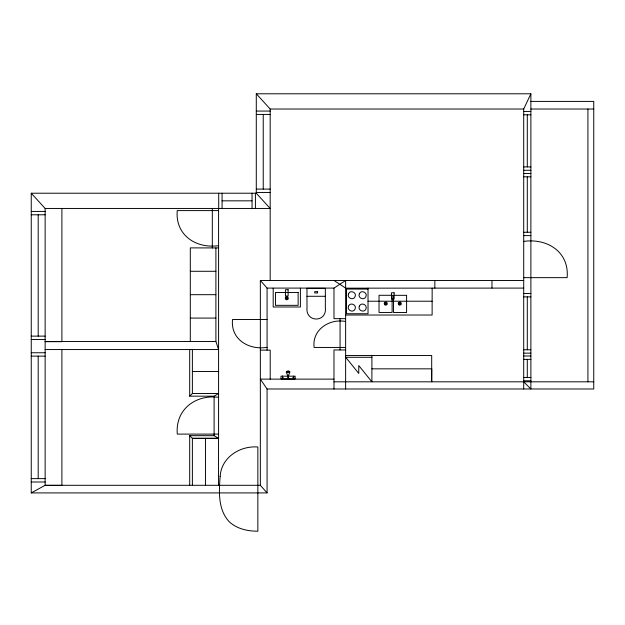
<?xml version="1.0" encoding="UTF-8"?>
<svg xmlns="http://www.w3.org/2000/svg" width="625" height="625" viewBox="0 0 625 625"><rect width="100%" height="100%" fill="white"/><g stroke="black" fill="none" stroke-linecap="round" stroke-linejoin="round"><path stroke-width="0.94" d="M523.711 388.984L523.711 109.023L530.883 93.789L256.289 93.789L256.289 193.219L270.18 208.453L45.141 208.453L31.25 193.219L256.289 193.219M218.586 393.484L214.109 396.172L189.695 396.172L192.383 393.484L218.664 393.484M523.711 280.477L260.344 280.477L267.07 288.094L333.984 288.094L345.633 280.477L345.633 388.984M31.25 492.914L45.141 485.297L260.344 485.297L267.07 492.914L31.25 492.914L31.25 193.219M530.883 101.406L593.75 101.406L593.75 388.984L267.07 388.984L260.344 379.125L333.984 379.125M256.289 93.789L270.18 109.023L523.711 109.023M530.883 109.023L593.75 109.023M256.289 111.07L270.18 111.07M523.711 111.437L530.883 111.437M256.289 114.43L270.18 114.43M523.711 114.797L530.875 114.797M523.711 166.914L530.875 166.914M523.711 170.273L530.883 170.273M523.711 173.453L530.883 173.453M523.711 176.812L530.875 176.812M256.289 189.094L270.18 189.094M256.289 192.453L270.18 192.453M222.07 200.836L252.047 200.836M218.586 210.594L177.242 210.602C175.078 235.109 195.984 248.836 218.586 245.68M31.25 211.43L45.141 211.43M31.25 214.789L45.141 214.789M523.711 232.266L530.875 232.266M523.711 235.625L530.883 235.625M523.711 241.391C547.25 238.016 569.414 251.914 567.133 277.648L523.711 277.656M218.586 247.938L190.305 247.883L190.305 341.477M190.305 271.281L215.898 271.281M345.633 288.164L523.711 288.094M368.031 289.062L346.531 289.062L346.531 313.742L368.031 313.742L368.023 288.133M523.711 293.508L530.883 293.508M190.305 294.68L215.898 294.68M306.961 296.281L307.008 307.688C305.391 322.734 327.094 322.859 325.352 307.688L325.352 288.32L306.969 288.32L306.969 296.281L325.352 296.281M523.711 296.867L530.875 296.867M368.023 301.219L432.156 301.219M345.633 315.023L432.117 315.023L432.156 288.133M190.305 318.078L215.898 318.078M345.633 318.664L333.984 318.664L333.984 288.094M267.07 319.516L232.531 319.516C230.367 339.539 249.156 350.383 267.07 347.328M345.633 321.492C329.461 318.328 311.867 329.711 314.109 347.453L345.633 347.453M31.25 336.125L45.141 336.125M31.25 339.492L45.141 339.492M45.141 341.477L215.898 341.477L218.586 349.547M45.141 341.68L61.898 341.68L61.898 208.453M45.141 349.547L218.664 349.547M523.711 349.781L530.875 349.781M345.633 349.945L333.984 349.945L333.984 388.984M260.344 350.125L270.203 350.125L270.203 379.125M31.25 352.758L45.141 352.758M523.711 353.141L530.883 353.141M345.633 355.539L431.695 355.547L431.695 381.812L431.773 368.836L371.898 368.836M523.711 356L530.883 356M31.25 356.117L45.141 356.117M345.633 357.297L371.898 357.297M523.711 359.359L530.875 359.359M192.383 371.516L218.664 371.516M287.484 375.32L288.703 375.32M287.484 376.172L280.992 376.172L280.992 378.906L295.148 378.906L295.148 376.172L288.703 376.172M523.711 377.445L530.875 377.445M523.711 380.805L530.883 380.805M333.984 381.812L593.75 381.812M218.586 397.289C195.391 394.344 175.172 409.617 177.297 434.102L218.586 434.102M189.695 485.297L189.695 435.68L214.109 435.68L218.586 438.367L218.586 208.453M218.586 438.367L192.383 438.367L189.695 435.68M31.25 478.633L45.141 478.633M31.25 482L45.141 482M333.984 280.477L345.633 288.094M523.711 381.812L530.883 388.984L530.883 93.789M345.633 357.164L358.766 373.445L358.766 365.57L371.898 381.812L371.898 355.539M587.922 109.023L587.922 381.812M527.297 114.797L527.297 166.914M527.297 176.812L527.297 232.266M527.297 296.867L527.297 349.781M527.297 359.359L527.297 377.445M491.977 280.477L491.977 288.094M434.852 280.477L434.852 288.094M340.062 318.664L340.062 349.945M300.406 288.164L300.406 307L273.188 307L273.188 288.164M293.719 376.172L293.719 378.906M288.703 378.906C287.383 376.102 289.836 373.852 289.75 371.477L288.234 370.836L286.43 371.477C286.383 373.844 288.781 376.109 287.484 378.906M282.516 376.172L282.516 378.906M282.469 376.172L282.469 378.906M270.18 109.023L270.18 280.477M267.07 288.094L267.07 350.125M267.07 388.984L267.07 492.914M263.234 114.43L263.234 189.094M260.344 280.477L260.344 485.297M255.414 193.219L255.414 208.453M252.047 193.219L252.047 208.453M222.07 193.219L222.07 208.453M218.711 193.219L218.711 208.453M218.539 485.297L218.539 438.297L192.383 438.297L192.383 485.297M215.898 247.883L215.898 341.477M214.109 396.172L214.109 435.68M212.312 208.453L212.312 247.938M205.461 438.297L205.461 485.297M192.383 349.547L192.383 393.484M189.695 349.547L189.695 396.172M61.898 349.547L61.898 485.375L45.141 485.375L45.141 208.453M38.195 214.789L38.195 336.125M38.195 356.117L38.195 478.633M220.148 476.32C218.945 491.617 217.883 509.523 229.125 521.633C236.766 528.891 247.602 531.219 257.852 531.211L257.852 447C239.984 445.555 221.344 457.352 220.148 476.32M348.508 293.82C346.602 297.906 353.438 301.016 355.117 296.617C357.023 292.539 350.188 289.43 348.508 293.82M348.508 306.172C346.602 310.25 353.438 313.359 355.117 308.961C357.023 304.883 350.18 301.773 348.508 306.172M359.32 293.82C357.414 297.906 364.25 301.016 365.93 296.617C367.836 292.531 360.992 289.43 359.32 293.82M359.32 306.172C357.414 310.258 364.25 313.359 365.93 308.961C367.836 304.883 360.992 301.773 359.32 306.172M285.688 297.164L285.234 298L285.688 299.383L286.523 299.844L287.906 299.383L288.367 298.555L287.906 297.164L287.078 296.703L285.688 297.164M286.164 297.641L286.164 298.906L287.43 298.906L287.43 297.641L286.164 297.641M384.672 302.531L384.211 303.359L384.672 304.75L385.508 305.211L386.891 304.75L387.352 303.914L386.891 302.531L386.055 302.07L384.672 302.531M385.148 303.008L385.148 304.273L386.414 304.273L386.414 303.008L385.148 303.008M398.68 302.531L398.227 303.359L398.68 304.75L399.516 305.211L400.898 304.75L401.359 303.914L400.898 302.531L400.07 302.07L398.68 302.531M399.156 303.008L399.156 304.273L400.422 304.273L400.422 303.008L399.156 303.008M286.297 372.25C293.273 373.711 288.32 369.859 286.297 372.25M293.164 377.734C292.352 377.039 294.555 377.516 293.164 377.734M282.656 377.461C282.68 378.203 283.859 377.023 282.656 377.461M288.125 289.734L285.438 289.734L285.438 296.008L288.125 296.008L288.125 289.734M317.617 291.625L314.695 291.625L314.695 292.969L317.617 292.969L317.617 291.625M298.133 292.516L275.461 292.516L275.461 305.336L298.133 305.336L298.133 292.516M394.125 292.781L391.438 292.781L391.438 299.055L394.125 299.055L394.125 292.781M392.117 295.289L379.031 295.289L379.031 312.453L392.117 312.453L392.117 295.289M406.594 295.328L393.5 295.328L393.5 312.492L406.594 312.492L406.594 295.328"/></g></svg>
